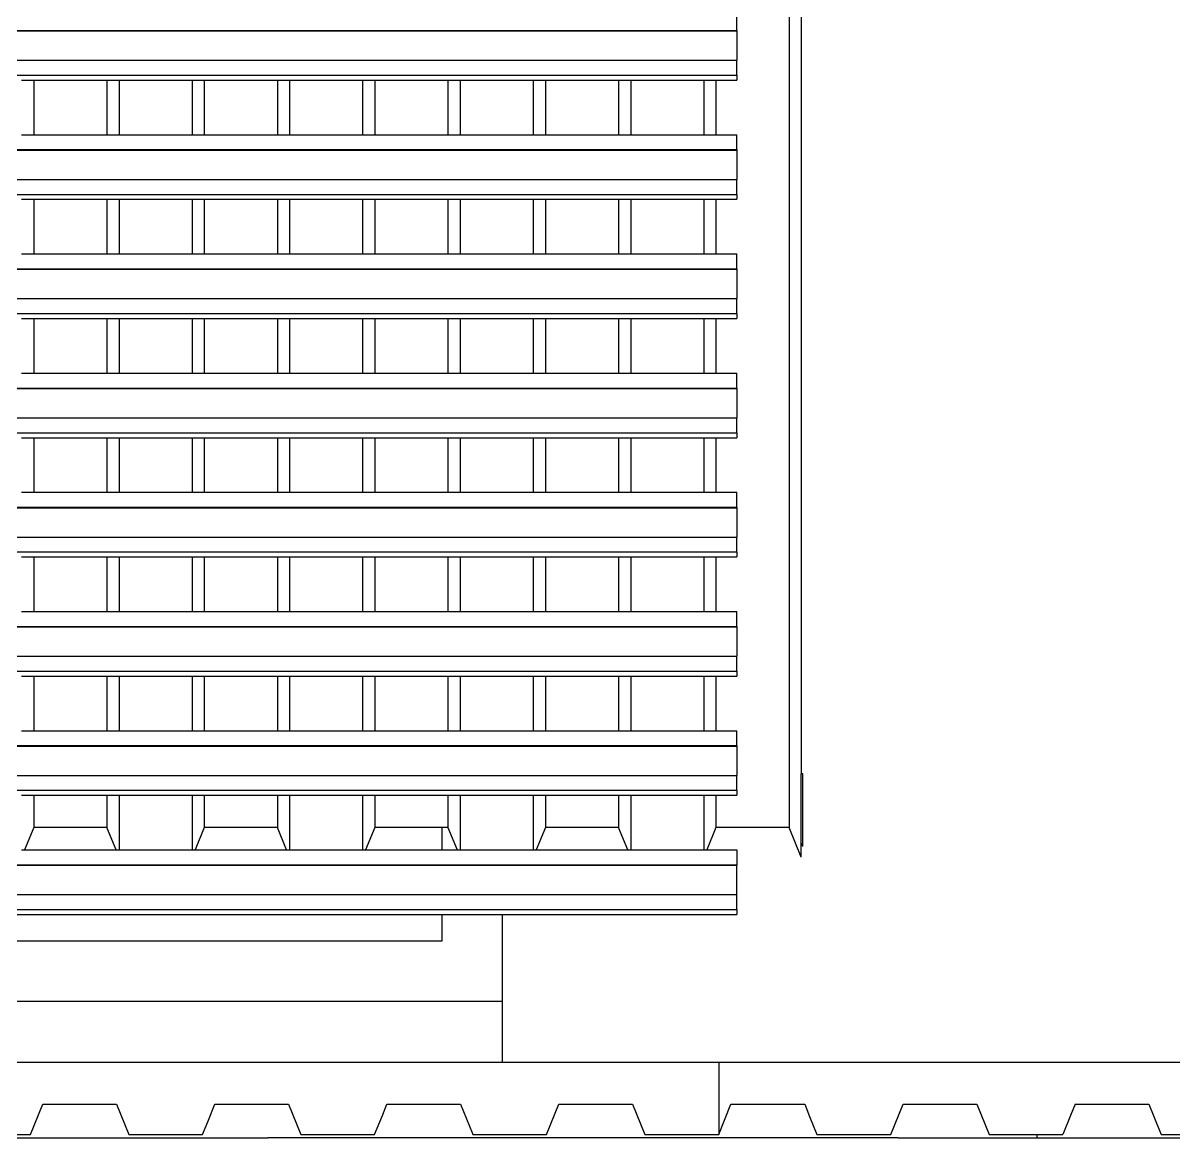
# Model space of a CAD drawing. Extents: x -92 to 92, y -11 to 21.
# Drawn here: x -30.333 to -28.427, y 14.258 to 16.104 of the extents above; entities that cross this region are included whole.
import ezdxf

# ---------------------------------------------------------------- set-up
doc = ezdxf.new("R2010")
doc.units = 0
doc.layers.get('0').update_dxf_attribs({"linetype": 'CONTINUOUS'})

msp = doc.modelspace()

# ---------------------------------------------------------------- linework, layer by layer
for p, q in [((-29.0646, 17.6428), (-29.0646, 14.7725)), ((-29.0445, 17.4984), (-29.0445, 14.861)), ((-29.151, 16.0915), (-29.151, 16.1162)), ((-32.0647, 16.0915), (-29.151, 16.0915)), ((-32.0647, 16.0907), (-29.151, 16.0907)), ((-29.151, 16.0915), (-29.151, 16.0907)), ((-29.151, 16.0907), (-29.151, 16.0422)), ((-32.0647, 16.0422), (-29.151, 16.0422)), ((-29.151, 16.0176), (-29.151, 16.0422)), ((-32.0647, 16.0176), (-29.151, 16.0176)), ((-30.3355, 16.0093), (-30.3153, 16.0093)), ((-30.3153, 16.0093), (-30.3153, 15.9189)), ((-30.3153, 16.0093), (-30.1943, 16.0093)), ((-30.1943, 16.0093), (-30.1943, 15.9189)), ((-30.1943, 16.0093), (-30.1741, 16.0093)), ((-30.1741, 16.0093), (-30.1741, 15.9189)), ((-30.1741, 16.0093), (-30.0531, 16.0093)), ((-30.0531, 16.0093), (-30.0531, 15.9189)), ((-30.0531, 16.0093), (-30.0329, 16.0093)), ((-30.0329, 16.0093), (-30.0329, 15.9189)), ((-30.0329, 16.0093), (-29.9119, 16.0093)), ((-29.9119, 16.0093), (-29.9119, 15.9189)), ((-29.9119, 16.0093), (-29.8917, 16.0093)), ((-29.8917, 16.0093), (-29.8917, 15.9189)), ((-29.8917, 16.0093), (-29.7707, 16.0093)), ((-29.7707, 16.0093), (-29.7707, 15.9189)), ((-29.7707, 16.0093), (-29.7505, 16.0093)), ((-29.7505, 16.0093), (-29.7505, 15.9189)), ((-29.7505, 16.0093), (-29.6295, 16.0093)), ((-29.6295, 16.0093), (-29.6295, 15.9189)), ((-29.6295, 16.0093), (-29.6093, 16.0093)), ((-29.6093, 16.0093), (-29.6093, 15.9189)), ((-29.6093, 16.0093), (-29.4883, 16.0093)), ((-29.4883, 16.0093), (-29.4883, 15.9189)), ((-29.4883, 16.0093), (-29.4681, 16.0093)), ((-29.4681, 16.0093), (-29.4681, 15.9189)), ((-29.4681, 16.0093), (-29.3471, 16.0093)), ((-29.3471, 16.0093), (-29.3471, 15.9189)), ((-29.3471, 16.0093), (-29.3269, 16.0093)), ((-29.3269, 16.0093), (-29.3269, 15.9189)), ((-29.3269, 16.0093), (-29.2058, 16.0093)), ((-29.2058, 16.0093), (-29.2058, 15.9189)), ((-29.2058, 16.0093), (-29.1857, 16.0093)), ((-29.1857, 16.0093), (-29.1857, 15.9189)), ((-29.1857, 16.0093), (-29.151, 16.0093)), ((-29.151, 16.0176), (-29.151, 16.0093)), ((-30.3355, 15.9189), (-30.3153, 15.9189)), ((-30.3153, 15.9189), (-30.1943, 15.9189)), ((-30.1943, 15.9189), (-30.1741, 15.9189)), ((-30.1741, 15.9189), (-30.0531, 15.9189)), ((-30.0531, 15.9189), (-30.0329, 15.9189)), ((-30.0329, 15.9189), (-29.9119, 15.9189)), ((-29.9119, 15.9189), (-29.8917, 15.9189)), ((-29.8917, 15.9189), (-29.7707, 15.9189)), ((-29.7707, 15.9189), (-29.7505, 15.9189)), ((-29.7505, 15.9189), (-29.6295, 15.9189)), ((-29.6295, 15.9189), (-29.6093, 15.9189)), ((-29.6093, 15.9189), (-29.4883, 15.9189)), ((-29.4883, 15.9189), (-29.4681, 15.9189)), ((-29.4681, 15.9189), (-29.3471, 15.9189)), ((-29.3471, 15.9189), (-29.3269, 15.9189)), ((-29.3269, 15.9189), (-29.2058, 15.9189)), ((-29.2058, 15.9189), (-29.1857, 15.9189)), ((-29.1857, 15.9189), (-29.151, 15.9189)), ((-29.151, 15.8943), (-29.151, 15.9189)), ((-32.0647, 15.8943), (-29.151, 15.8943)), ((-32.0647, 15.8934), (-29.151, 15.8934)), ((-29.151, 15.8943), (-29.151, 15.8934)), ((-29.151, 15.8934), (-29.151, 15.8449)), ((-32.0647, 15.8449), (-29.151, 15.8449)), ((-29.151, 15.8203), (-29.151, 15.8449)), ((-32.0647, 15.8203), (-29.151, 15.8203)), ((-29.151, 15.8203), (-29.151, 15.8121)), ((-30.3355, 15.8121), (-30.3153, 15.8121)), ((-30.3153, 15.8121), (-30.3153, 15.7216)), ((-30.3153, 15.8121), (-30.1943, 15.8121)), ((-30.1943, 15.8121), (-30.1943, 15.7216)), ((-30.1943, 15.8121), (-30.1741, 15.8121)), ((-30.1741, 15.8121), (-30.1741, 15.7216)), ((-30.1741, 15.8121), (-30.0531, 15.8121)), ((-30.0531, 15.8121), (-30.0531, 15.7216)), ((-30.0531, 15.8121), (-30.0329, 15.8121)), ((-30.0329, 15.8121), (-30.0329, 15.7216)), ((-30.0329, 15.8121), (-29.9119, 15.8121)), ((-29.9119, 15.8121), (-29.9119, 15.7216)), ((-29.9119, 15.8121), (-29.8917, 15.8121)), ((-29.8917, 15.8121), (-29.8917, 15.7216)), ((-29.8917, 15.8121), (-29.7707, 15.8121)), ((-29.7707, 15.8121), (-29.7707, 15.7216)), ((-29.7707, 15.8121), (-29.7505, 15.8121)), ((-29.7505, 15.8121), (-29.7505, 15.7216)), ((-29.7505, 15.8121), (-29.6295, 15.8121)), ((-29.6295, 15.8121), (-29.6295, 15.7216)), ((-29.6295, 15.8121), (-29.6093, 15.8121)), ((-29.6093, 15.8121), (-29.6093, 15.7216)), ((-29.6093, 15.8121), (-29.4883, 15.8121)), ((-29.4883, 15.8121), (-29.4883, 15.7216)), ((-29.4883, 15.8121), (-29.4681, 15.8121)), ((-29.4681, 15.8121), (-29.4681, 15.7216)), ((-29.4681, 15.8121), (-29.3471, 15.8121)), ((-29.3471, 15.8121), (-29.3471, 15.7216)), ((-29.3471, 15.8121), (-29.3269, 15.8121)), ((-29.3269, 15.8121), (-29.3269, 15.7216)), ((-29.3269, 15.8121), (-29.2058, 15.8121)), ((-29.2058, 15.8121), (-29.2058, 15.7216)), ((-29.2058, 15.8121), (-29.1857, 15.8121)), ((-29.1857, 15.8121), (-29.1857, 15.7216)), ((-29.1857, 15.8121), (-29.151, 15.8121)), ((-30.3355, 15.7216), (-30.3153, 15.7216)), ((-30.3153, 15.7216), (-30.1943, 15.7216)), ((-30.1943, 15.7216), (-30.1741, 15.7216)), ((-30.1741, 15.7216), (-30.0531, 15.7216)), ((-30.0531, 15.7216), (-30.0329, 15.7216)), ((-30.0329, 15.7216), (-29.9119, 15.7216)), ((-29.9119, 15.7216), (-29.8917, 15.7216)), ((-29.8917, 15.7216), (-29.7707, 15.7216)), ((-29.7707, 15.7216), (-29.7505, 15.7216)), ((-29.7505, 15.7216), (-29.6295, 15.7216)), ((-29.6295, 15.7216), (-29.6093, 15.7216)), ((-29.6093, 15.7216), (-29.4883, 15.7216)), ((-29.4883, 15.7216), (-29.4681, 15.7216)), ((-29.4681, 15.7216), (-29.3471, 15.7216)), ((-29.3471, 15.7216), (-29.3269, 15.7216)), ((-29.3269, 15.7216), (-29.2058, 15.7216)), ((-29.2058, 15.7216), (-29.1857, 15.7216)), ((-29.1857, 15.7216), (-29.151, 15.7216)), ((-29.151, 15.697), (-29.151, 15.7216)), ((-32.0647, 15.697), (-29.151, 15.697)), ((-32.0647, 15.6962), (-29.151, 15.6962)), ((-29.151, 15.697), (-29.151, 15.6962)), ((-29.151, 15.6962), (-29.151, 15.6477)), ((-32.0647, 15.6477), (-29.151, 15.6477)), ((-29.151, 15.623), (-29.151, 15.6477)), ((-32.0647, 15.623), (-29.151, 15.623)), ((-30.3355, 15.6148), (-30.3153, 15.6148)), ((-30.3153, 15.6148), (-30.3153, 15.5244)), ((-30.3153, 15.6148), (-30.1943, 15.6148)), ((-30.1943, 15.6148), (-30.1943, 15.5244)), ((-30.1943, 15.6148), (-30.1741, 15.6148)), ((-30.1741, 15.6148), (-30.1741, 15.5244)), ((-30.1741, 15.6148), (-30.0531, 15.6148)), ((-30.0531, 15.6148), (-30.0531, 15.5244)), ((-30.0531, 15.6148), (-30.0329, 15.6148)), ((-30.0329, 15.6148), (-30.0329, 15.5244)), ((-30.0329, 15.6148), (-29.9119, 15.6148)), ((-29.9119, 15.6148), (-29.9119, 15.5244)), ((-29.9119, 15.6148), (-29.8917, 15.6148)), ((-29.8917, 15.6148), (-29.8917, 15.5244)), ((-29.8917, 15.6148), (-29.7707, 15.6148)), ((-29.7707, 15.6148), (-29.7707, 15.5244)), ((-29.7707, 15.6148), (-29.7505, 15.6148)), ((-29.7505, 15.6148), (-29.7505, 15.5244)), ((-29.7505, 15.6148), (-29.6295, 15.6148)), ((-29.6295, 15.6148), (-29.6295, 15.5244)), ((-29.6295, 15.6148), (-29.6093, 15.6148)), ((-29.6093, 15.6148), (-29.6093, 15.5244)), ((-29.6093, 15.6148), (-29.4883, 15.6148)), ((-29.4883, 15.6148), (-29.4883, 15.5244)), ((-29.4883, 15.6148), (-29.4681, 15.6148)), ((-29.4681, 15.6148), (-29.4681, 15.5244)), ((-29.4681, 15.6148), (-29.3471, 15.6148)), ((-29.3471, 15.6148), (-29.3471, 15.5244)), ((-29.3471, 15.6148), (-29.3269, 15.6148)), ((-29.3269, 15.6148), (-29.3269, 15.5244)), ((-29.3269, 15.6148), (-29.2058, 15.6148)), ((-29.2058, 15.6148), (-29.2058, 15.5244)), ((-29.2058, 15.6148), (-29.1857, 15.6148)), ((-29.1857, 15.6148), (-29.1857, 15.5244)), ((-29.1857, 15.6148), (-29.151, 15.6148)), ((-29.151, 15.623), (-29.151, 15.6148)), ((-30.3355, 15.5244), (-30.3153, 15.5244)), ((-30.3153, 15.5244), (-30.1943, 15.5244)), ((-30.1943, 15.5244), (-30.1741, 15.5244)), ((-30.1741, 15.5244), (-30.0531, 15.5244)), ((-30.0531, 15.5244), (-30.0329, 15.5244)), ((-30.0329, 15.5244), (-29.9119, 15.5244)), ((-29.9119, 15.5244), (-29.8917, 15.5244)), ((-29.8917, 15.5244), (-29.7707, 15.5244)), ((-29.7707, 15.5244), (-29.7505, 15.5244)), ((-29.7505, 15.5244), (-29.6295, 15.5244)), ((-29.6295, 15.5244), (-29.6093, 15.5244)), ((-29.6093, 15.5244), (-29.4883, 15.5244)), ((-29.4883, 15.5244), (-29.4681, 15.5244)), ((-29.4681, 15.5244), (-29.3471, 15.5244)), ((-29.3471, 15.5244), (-29.3269, 15.5244)), ((-29.3269, 15.5244), (-29.2058, 15.5244)), ((-29.2058, 15.5244), (-29.1857, 15.5244)), ((-29.1857, 15.5244), (-29.151, 15.5244)), ((-29.151, 15.4997), (-29.151, 15.5244)), ((-32.0647, 15.4997), (-29.151, 15.4997)), ((-32.0647, 15.4989), (-29.151, 15.4989)), ((-29.151, 15.4997), (-29.151, 15.4989)), ((-29.151, 15.4989), (-29.151, 15.4504)), ((-32.0647, 15.4504), (-29.151, 15.4504)), ((-29.151, 15.4257), (-29.151, 15.4504)), ((-32.0647, 15.4257), (-29.151, 15.4257)), ((-30.3355, 15.4175), (-30.3153, 15.4175)), ((-30.3153, 15.4175), (-30.3153, 15.3271)), ((-30.3153, 15.4175), (-30.1943, 15.4175)), ((-30.1943, 15.4175), (-30.1943, 15.3271)), ((-30.1943, 15.4175), (-30.1741, 15.4175)), ((-30.1741, 15.4175), (-30.1741, 15.3271)), ((-30.1741, 15.4175), (-30.0531, 15.4175)), ((-30.0531, 15.4175), (-30.0531, 15.3271)), ((-30.0531, 15.4175), (-30.0329, 15.4175)), ((-30.0329, 15.4175), (-30.0329, 15.3271)), ((-30.0329, 15.4175), (-29.9119, 15.4175)), ((-29.9119, 15.4175), (-29.9119, 15.3271)), ((-29.9119, 15.4175), (-29.8917, 15.4175)), ((-29.8917, 15.4175), (-29.8917, 15.3271)), ((-29.8917, 15.4175), (-29.7707, 15.4175)), ((-29.7707, 15.4175), (-29.7707, 15.3271)), ((-29.7707, 15.4175), (-29.7505, 15.4175)), ((-29.7505, 15.4175), (-29.7505, 15.3271)), ((-29.7505, 15.4175), (-29.6295, 15.4175)), ((-29.6295, 15.4175), (-29.6295, 15.3271)), ((-29.6295, 15.4175), (-29.6093, 15.4175)), ((-29.6093, 15.4175), (-29.6093, 15.3271)), ((-29.6093, 15.4175), (-29.4883, 15.4175)), ((-29.4883, 15.4175), (-29.4883, 15.3271)), ((-29.4883, 15.4175), (-29.4681, 15.4175)), ((-29.4681, 15.4175), (-29.4681, 15.3271)), ((-29.4681, 15.4175), (-29.3471, 15.4175)), ((-29.3471, 15.4175), (-29.3471, 15.3271)), ((-29.3471, 15.4175), (-29.3269, 15.4175)), ((-29.3269, 15.4175), (-29.3269, 15.3271)), ((-29.3269, 15.4175), (-29.2058, 15.4175)), ((-29.2058, 15.4175), (-29.2058, 15.3271)), ((-29.2058, 15.4175), (-29.1857, 15.4175)), ((-29.1857, 15.4175), (-29.1857, 15.3271)), ((-29.1857, 15.4175), (-29.151, 15.4175)), ((-29.151, 15.4257), (-29.151, 15.4175)), ((-30.3355, 15.3271), (-30.3153, 15.3271)), ((-30.3153, 15.3271), (-30.1943, 15.3271)), ((-30.1943, 15.3271), (-30.1741, 15.3271)), ((-30.1741, 15.3271), (-30.0531, 15.3271)), ((-30.0531, 15.3271), (-30.0329, 15.3271)), ((-30.0329, 15.3271), (-29.9119, 15.3271)), ((-29.9119, 15.3271), (-29.8917, 15.3271)), ((-29.8917, 15.3271), (-29.7707, 15.3271)), ((-29.7707, 15.3271), (-29.7505, 15.3271)), ((-29.7505, 15.3271), (-29.6295, 15.3271)), ((-29.6295, 15.3271), (-29.6093, 15.3271)), ((-29.6093, 15.3271), (-29.4883, 15.3271)), ((-29.4883, 15.3271), (-29.4681, 15.3271)), ((-29.4681, 15.3271), (-29.3471, 15.3271)), ((-29.3471, 15.3271), (-29.3269, 15.3271)), ((-29.3269, 15.3271), (-29.2058, 15.3271)), ((-29.2058, 15.3271), (-29.1857, 15.3271)), ((-29.1857, 15.3271), (-29.151, 15.3271)), ((-29.151, 15.3024), (-29.151, 15.3271)), ((-32.0647, 15.3024), (-29.151, 15.3024)), ((-29.151, 15.3024), (-29.151, 15.3016)), ((-32.0647, 15.3016), (-29.151, 15.3016)), ((-29.151, 15.3016), (-29.151, 15.2531)), ((-32.0647, 15.2531), (-29.151, 15.2531)), ((-29.151, 15.2284), (-29.151, 15.2531)), ((-32.0647, 15.2284), (-29.151, 15.2284)), ((-29.151, 15.2284), (-29.151, 15.2202)), ((-30.3355, 15.2202), (-30.3153, 15.2202)), ((-30.3153, 15.2202), (-30.3153, 15.1298)), ((-30.3153, 15.2202), (-30.1943, 15.2202)), ((-30.1943, 15.2202), (-30.1943, 15.1298)), ((-30.1943, 15.2202), (-30.1741, 15.2202)), ((-30.1741, 15.2202), (-30.1741, 15.1298)), ((-30.1741, 15.2202), (-30.0531, 15.2202)), ((-30.0531, 15.2202), (-30.0531, 15.1298)), ((-30.0531, 15.2202), (-30.0329, 15.2202)), ((-30.0329, 15.2202), (-30.0329, 15.1298)), ((-30.0329, 15.2202), (-29.9119, 15.2202)), ((-29.9119, 15.2202), (-29.9119, 15.1298)), ((-29.9119, 15.2202), (-29.8917, 15.2202)), ((-29.8917, 15.2202), (-29.8917, 15.1298)), ((-29.8917, 15.2202), (-29.7707, 15.2202)), ((-29.7707, 15.2202), (-29.7707, 15.1298)), ((-29.7707, 15.2202), (-29.7505, 15.2202)), ((-29.7505, 15.2202), (-29.7505, 15.1298)), ((-29.7505, 15.2202), (-29.6295, 15.2202)), ((-29.6295, 15.2202), (-29.6295, 15.1298)), ((-29.6295, 15.2202), (-29.6093, 15.2202)), ((-29.6093, 15.2202), (-29.6093, 15.1298)), ((-29.6093, 15.2202), (-29.4883, 15.2202)), ((-29.4883, 15.2202), (-29.4883, 15.1298)), ((-29.4883, 15.2202), (-29.4681, 15.2202)), ((-29.4681, 15.2202), (-29.4681, 15.1298)), ((-29.4681, 15.2202), (-29.3471, 15.2202)), ((-29.3471, 15.2202), (-29.3471, 15.1298)), ((-29.3471, 15.2202), (-29.3269, 15.2202)), ((-29.3269, 15.2202), (-29.3269, 15.1298)), ((-29.3269, 15.2202), (-29.2058, 15.2202)), ((-29.2058, 15.2202), (-29.2058, 15.1298)), ((-29.2058, 15.2202), (-29.1857, 15.2202)), ((-29.1857, 15.2202), (-29.1857, 15.1298)), ((-29.1857, 15.2202), (-29.151, 15.2202)), ((-30.3355, 15.1298), (-30.3153, 15.1298)), ((-30.3153, 15.1298), (-30.1943, 15.1298)), ((-30.1943, 15.1298), (-30.1741, 15.1298)), ((-30.1741, 15.1298), (-30.0531, 15.1298)), ((-30.0531, 15.1298), (-30.0329, 15.1298)), ((-30.0329, 15.1298), (-29.9119, 15.1298)), ((-29.9119, 15.1298), (-29.8917, 15.1298)), ((-29.8917, 15.1298), (-29.7707, 15.1298)), ((-29.7707, 15.1298), (-29.7505, 15.1298)), ((-29.7505, 15.1298), (-29.6295, 15.1298)), ((-29.6295, 15.1298), (-29.6093, 15.1298)), ((-29.6093, 15.1298), (-29.4883, 15.1298)), ((-29.4883, 15.1298), (-29.4681, 15.1298)), ((-29.4681, 15.1298), (-29.3471, 15.1298)), ((-29.3471, 15.1298), (-29.3269, 15.1298)), ((-29.3269, 15.1298), (-29.2058, 15.1298)), ((-29.2058, 15.1298), (-29.1857, 15.1298)), ((-29.1857, 15.1298), (-29.151, 15.1298)), ((-29.151, 15.1051), (-29.151, 15.1298)), ((-32.0647, 15.1051), (-29.151, 15.1051)), ((-32.0647, 15.1043), (-29.151, 15.1043)), ((-29.151, 15.1051), (-29.151, 15.1043)), ((-29.151, 15.1043), (-29.151, 15.0558)), ((-32.0647, 15.0558), (-29.151, 15.0558)), ((-29.151, 15.0312), (-29.151, 15.0558)), ((-32.0647, 15.0312), (-29.151, 15.0312)), ((-30.3355, 15.0229), (-30.3153, 15.0229)), ((-30.3153, 15.0229), (-30.3153, 14.9325)), ((-30.3153, 15.0229), (-30.1943, 15.0229)), ((-30.1943, 15.0229), (-30.1943, 14.9325)), ((-30.1943, 15.0229), (-30.1741, 15.0229)), ((-30.1741, 15.0229), (-30.1741, 14.9325)), ((-30.1741, 15.0229), (-30.0531, 15.0229)), ((-30.0531, 15.0229), (-30.0531, 14.9325)), ((-30.0531, 15.0229), (-30.0329, 15.0229)), ((-30.0329, 15.0229), (-30.0329, 14.9325)), ((-30.0329, 15.0229), (-29.9119, 15.0229)), ((-29.9119, 15.0229), (-29.9119, 14.9325)), ((-29.9119, 15.0229), (-29.8917, 15.0229)), ((-29.8917, 15.0229), (-29.8917, 14.9325)), ((-29.8917, 15.0229), (-29.7707, 15.0229)), ((-29.7707, 15.0229), (-29.7707, 14.9325)), ((-29.7707, 15.0229), (-29.7505, 15.0229)), ((-29.7505, 15.0229), (-29.7505, 14.9325)), ((-29.7505, 15.0229), (-29.6295, 15.0229)), ((-29.6295, 15.0229), (-29.6295, 14.9325)), ((-29.6295, 15.0229), (-29.6093, 15.0229)), ((-29.6093, 15.0229), (-29.6093, 14.9325)), ((-29.6093, 15.0229), (-29.4883, 15.0229)), ((-29.4883, 15.0229), (-29.4883, 14.9325)), ((-29.4883, 15.0229), (-29.4681, 15.0229)), ((-29.4681, 15.0229), (-29.4681, 14.9325)), ((-29.4681, 15.0229), (-29.3471, 15.0229)), ((-29.3471, 15.0229), (-29.3471, 14.9325)), ((-29.3471, 15.0229), (-29.3269, 15.0229)), ((-29.3269, 15.0229), (-29.3269, 14.9325)), ((-29.3269, 15.0229), (-29.2058, 15.0229)), ((-29.2058, 15.0229), (-29.2058, 14.9325)), ((-29.2058, 15.0229), (-29.1857, 15.0229)), ((-29.1857, 15.0229), (-29.1857, 14.9325)), ((-29.1857, 15.0229), (-29.151, 15.0229)), ((-29.151, 15.0312), (-29.151, 15.0229)), ((-30.3355, 14.9325), (-30.3153, 14.9325)), ((-30.3153, 14.9325), (-30.1943, 14.9325)), ((-30.1943, 14.9325), (-30.1741, 14.9325)), ((-30.1741, 14.9325), (-30.0531, 14.9325)), ((-30.0531, 14.9325), (-30.0329, 14.9325)), ((-30.0329, 14.9325), (-29.9119, 14.9325)), ((-29.9119, 14.9325), (-29.8917, 14.9325)), ((-29.8917, 14.9325), (-29.7707, 14.9325)), ((-29.7707, 14.9325), (-29.7505, 14.9325)), ((-29.7505, 14.9325), (-29.6295, 14.9325)), ((-29.6295, 14.9325), (-29.6093, 14.9325)), ((-29.6093, 14.9325), (-29.4883, 14.9325)), ((-29.4883, 14.9325), (-29.4681, 14.9325)), ((-29.4681, 14.9325), (-29.3471, 14.9325)), ((-29.3471, 14.9325), (-29.3269, 14.9325)), ((-29.3269, 14.9325), (-29.2058, 14.9325)), ((-29.2058, 14.9325), (-29.1857, 14.9325)), ((-29.1857, 14.9325), (-29.151, 14.9325)), ((-29.151, 14.9079), (-29.151, 14.9325)), ((-32.0647, 14.9079), (-29.151, 14.9079)), ((-32.0647, 14.907), (-29.151, 14.907)), ((-29.151, 14.9079), (-29.151, 14.907)), ((-29.151, 14.907), (-29.151, 14.8585)), ((-32.0647, 14.8585), (-29.151, 14.8585)), ((-29.151, 14.8339), (-29.151, 14.8585)), ((-29.0421, 14.861), (-29.0445, 14.861)), ((-29.0445, 14.7468), (-29.0445, 14.861)), ((-29.0421, 14.741), (-29.0421, 14.861)), ((-32.0647, 14.8339), (-29.151, 14.8339)), ((-30.3355, 14.8257), (-30.3153, 14.8257)), ((-30.3153, 14.8257), (-30.3153, 14.7725)), ((-30.3153, 14.8257), (-30.1943, 14.8257)), ((-30.1943, 14.8257), (-30.1943, 14.7725)), ((-30.1943, 14.8257), (-30.1741, 14.8257)), ((-30.1741, 14.8257), (-30.1741, 14.7352)), ((-30.1741, 14.8257), (-30.0531, 14.8257)), ((-30.0531, 14.8257), (-30.0531, 14.7352)), ((-30.0531, 14.8257), (-30.0329, 14.8257)), ((-30.0329, 14.8257), (-30.0329, 14.7725)), ((-30.0329, 14.8257), (-29.9119, 14.8257)), ((-29.9119, 14.8257), (-29.9119, 14.7725)), ((-29.9119, 14.8257), (-29.8917, 14.8257)), ((-29.8917, 14.8257), (-29.8917, 14.7352)), ((-29.8917, 14.8257), (-29.7707, 14.8257)), ((-29.7707, 14.8257), (-29.7707, 14.7352)), ((-29.7707, 14.8257), (-29.7505, 14.8257)), ((-29.7505, 14.8257), (-29.7505, 14.7725)), ((-29.7505, 14.8257), (-29.6295, 14.8257)), ((-29.6295, 14.8257), (-29.6295, 14.7725)), ((-29.6295, 14.8257), (-29.6093, 14.8257)), ((-29.6093, 14.8257), (-29.6093, 14.7352)), ((-29.6093, 14.8257), (-29.4883, 14.8257)), ((-29.4883, 14.8257), (-29.4883, 14.7352)), ((-29.4883, 14.8257), (-29.4681, 14.8257)), ((-29.4681, 14.8257), (-29.4681, 14.7725)), ((-29.4681, 14.8257), (-29.3471, 14.8257)), ((-29.3471, 14.8257), (-29.3471, 14.7725)), ((-29.3471, 14.8257), (-29.3269, 14.8257)), ((-29.3269, 14.8257), (-29.3269, 14.7352)), ((-29.3269, 14.8257), (-29.2058, 14.8257)), ((-29.2058, 14.8257), (-29.2058, 14.7352)), ((-29.2058, 14.8257), (-29.1857, 14.8257)), ((-29.1857, 14.8257), (-29.1857, 14.7725)), ((-29.1857, 14.8257), (-29.151, 14.8257)), ((-29.151, 14.8339), (-29.151, 14.8257)), ((-30.3153, 14.7725), (-30.3306, 14.7352)), ((-30.1943, 14.7725), (-30.3153, 14.7725)), ((-30.179, 14.7352), (-30.1943, 14.7725)), ((-30.0329, 14.7725), (-30.0482, 14.7352)), ((-29.9119, 14.7725), (-30.0329, 14.7725)), ((-29.8966, 14.7352), (-29.9119, 14.7725)), ((-29.7505, 14.7725), (-29.7658, 14.7352)), ((-29.6397, 14.7725), (-29.7505, 14.7725)), ((-29.6397, 14.7725), (-29.6397, 14.7352)), ((-29.6295, 14.7725), (-29.6397, 14.7725)), ((-29.6295, 14.7725), (-29.6142, 14.7352)), ((-29.4681, 14.7725), (-29.4833, 14.7352)), ((-29.3471, 14.7725), (-29.4681, 14.7725)), ((-29.3318, 14.7352), (-29.3471, 14.7725)), ((-29.1857, 14.7725), (-29.2009, 14.7352)), ((-29.0646, 14.7725), (-29.1857, 14.7725)), ((-29.0445, 14.7232), (-29.0646, 14.7725)), ((-30.3355, 14.7352), (-30.3306, 14.7352)), ((-30.3306, 14.7352), (-30.179, 14.7352)), ((-30.179, 14.7352), (-30.1741, 14.7352)), ((-30.1741, 14.7352), (-30.0531, 14.7352)), ((-30.0531, 14.7352), (-30.0482, 14.7352)), ((-30.0482, 14.7352), (-29.8966, 14.7352)), ((-29.8966, 14.7352), (-29.8917, 14.7352)), ((-29.8917, 14.7352), (-29.7707, 14.7352)), ((-29.7707, 14.7352), (-29.7658, 14.7352)), ((-29.7658, 14.7352), (-29.6397, 14.7352)), ((-29.6397, 14.7352), (-29.6142, 14.7352)), ((-29.6142, 14.7352), (-29.6093, 14.7352)), ((-29.6093, 14.7352), (-29.4883, 14.7352)), ((-29.4883, 14.7352), (-29.4833, 14.7352)), ((-29.4833, 14.7352), (-29.3318, 14.7352)), ((-29.3318, 14.7352), (-29.3269, 14.7352)), ((-29.3269, 14.7352), (-29.2058, 14.7352)), ((-29.2058, 14.7352), (-29.2009, 14.7352)), ((-29.2009, 14.7352), (-29.151, 14.7352)), ((-29.151, 14.7352), (-29.151, 14.7106)), ((-29.0421, 14.741), (-29.0445, 14.7468)), ((-29.0445, 14.7232), (-29.0445, 14.7468)), ((-32.0647, 14.7106), (-29.151, 14.7106)), ((-32.0647, 14.7098), (-29.151, 14.7098)), ((-29.151, 14.7106), (-29.151, 14.7098)), ((-29.151, 14.6613), (-29.151, 14.7098)), ((-32.0647, 14.6613), (-29.151, 14.6613)), ((-29.151, 14.6366), (-29.151, 14.6613)), ((-32.0587, 14.6366), (-29.151, 14.6366)), ((-29.151, 14.6366), (-29.151, 14.6284)), ((-30.4897, 14.6284), (-29.6397, 14.6284)), ((-29.6397, 14.6284), (-29.6397, 14.5841)), ((-29.6397, 14.6284), (-29.5397, 14.6284)), ((-29.5397, 14.6284), (-29.5397, 14.4841)), ((-29.5397, 14.6284), (-29.151, 14.6284)), ((-29.6397, 14.5841), (-30.4897, 14.5841)), ((-29.5397, 14.4841), (-31.5397, 14.4841)), ((-29.5397, 14.4841), (-29.5397, 14.3841)), ((-31.5397, 14.3841), (-29.5397, 14.3841)), ((-29.5397, 14.3841), (-29.1812, 14.3841)), ((-29.1812, 14.3841), (-29.1812, 14.2641)), ((-29.1812, 14.3841), (-28.3897, 14.3841)), ((-30.3207, 14.2641), (-30.3003, 14.3141)), ((-30.3003, 14.3141), (-30.1782, 14.3141)), ((-30.1782, 14.3141), (-30.1579, 14.2641)), ((-30.0272, 14.2853), (-30.0155, 14.3141)), ((-30.0155, 14.3141), (-29.8934, 14.3141)), ((-29.8934, 14.3141), (-29.873, 14.2641)), ((-29.7381, 14.2957), (-29.7306, 14.3141)), ((-29.7306, 14.3141), (-29.6085, 14.3141)), ((-29.6085, 14.3141), (-29.589, 14.266)), ((-29.4661, 14.2641), (-29.4458, 14.3141)), ((-29.4458, 14.3141), (-29.3237, 14.3141)), ((-29.3237, 14.3141), (-29.3033, 14.2641)), ((-29.1812, 14.2641), (-29.1609, 14.3141)), ((-29.1609, 14.3141), (-29.1128, 14.3141)), ((-29.1128, 14.3141), (-29.0388, 14.3141)), ((-29.0388, 14.3141), (-29.0307, 14.2941)), ((-28.8964, 14.2641), (-28.876, 14.3141)), ((-28.876, 14.3141), (-28.754, 14.3141)), ((-28.754, 14.3141), (-28.7336, 14.2641)), ((-28.5912, 14.3141), (-28.5987, 14.2957)), ((-28.5912, 14.3141), (-28.4691, 14.3141)), ((-28.4691, 14.3141), (-28.4514, 14.2706)), ((-29.751, 14.2641), (-29.7381, 14.2957)), ((-29.0307, 14.2941), (-29.0185, 14.2641)), ((-28.5987, 14.2957), (-28.6115, 14.2641)), ((-30.0358, 14.2641), (-30.0272, 14.2853)), ((-30.963, 14.2584), (-29.9278, 14.2584)), ((-30.4428, 14.2641), (-30.3207, 14.2641)), ((-30.1579, 14.2641), (-30.0358, 14.2641)), ((-29.5506, 14.2584), (-29.9278, 14.2584)), ((-29.873, 14.2641), (-29.751, 14.2641)), ((-29.589, 14.266), (-29.5882, 14.2641)), ((-29.5882, 14.2641), (-29.5794, 14.2641)), ((-29.5794, 14.2641), (-29.4661, 14.2641)), ((-28.8843, 14.2584), (-29.5506, 14.2584)), ((-29.3033, 14.2641), (-29.1812, 14.2641)), ((-29.0185, 14.2641), (-28.9078, 14.2641)), ((-28.9078, 14.2641), (-28.8964, 14.2641)), ((-28.8843, 14.2584), (-28.3795, 14.2584)), ((-28.7336, 14.2641), (-28.6115, 14.2641)), ((-28.6547, 14.2641), (-28.6547, 14.2584)), ((-28.4514, 14.2706), (-28.4488, 14.2641)), ((-28.4488, 14.2641), (-28.4132, 14.2641))]:
    msp.add_line(p, q)

doc.saveas('drawing.dxf')
